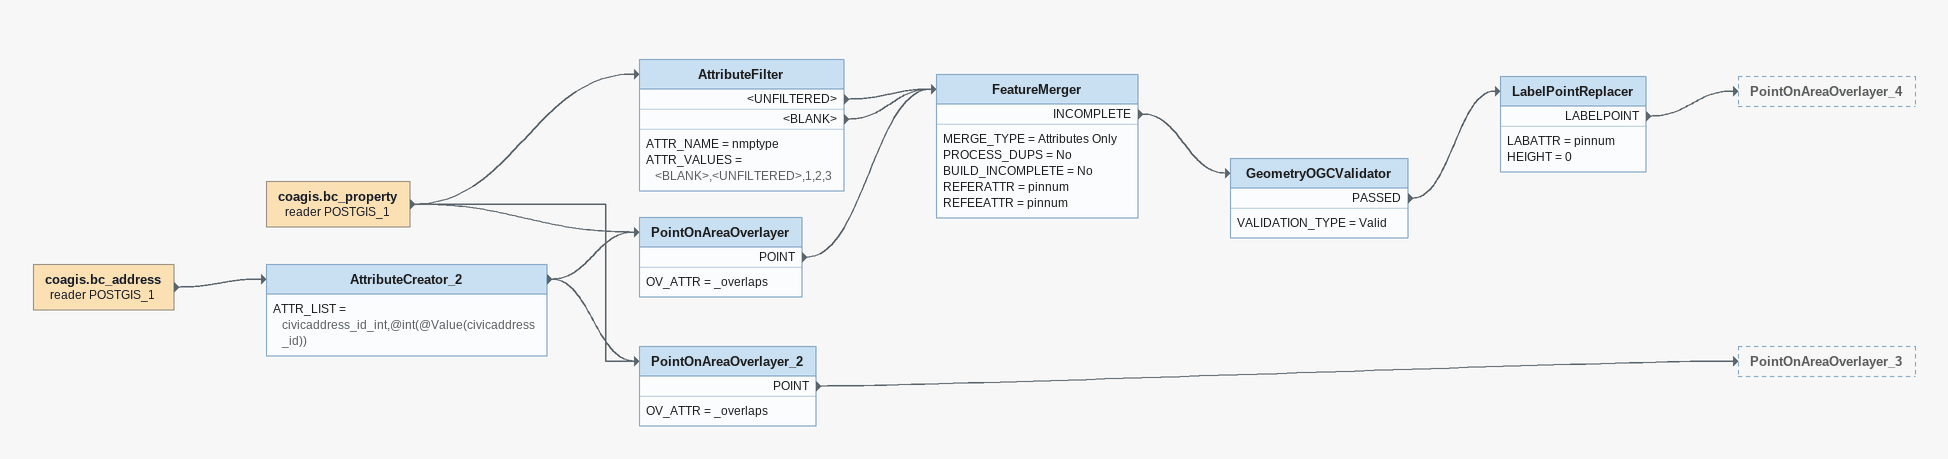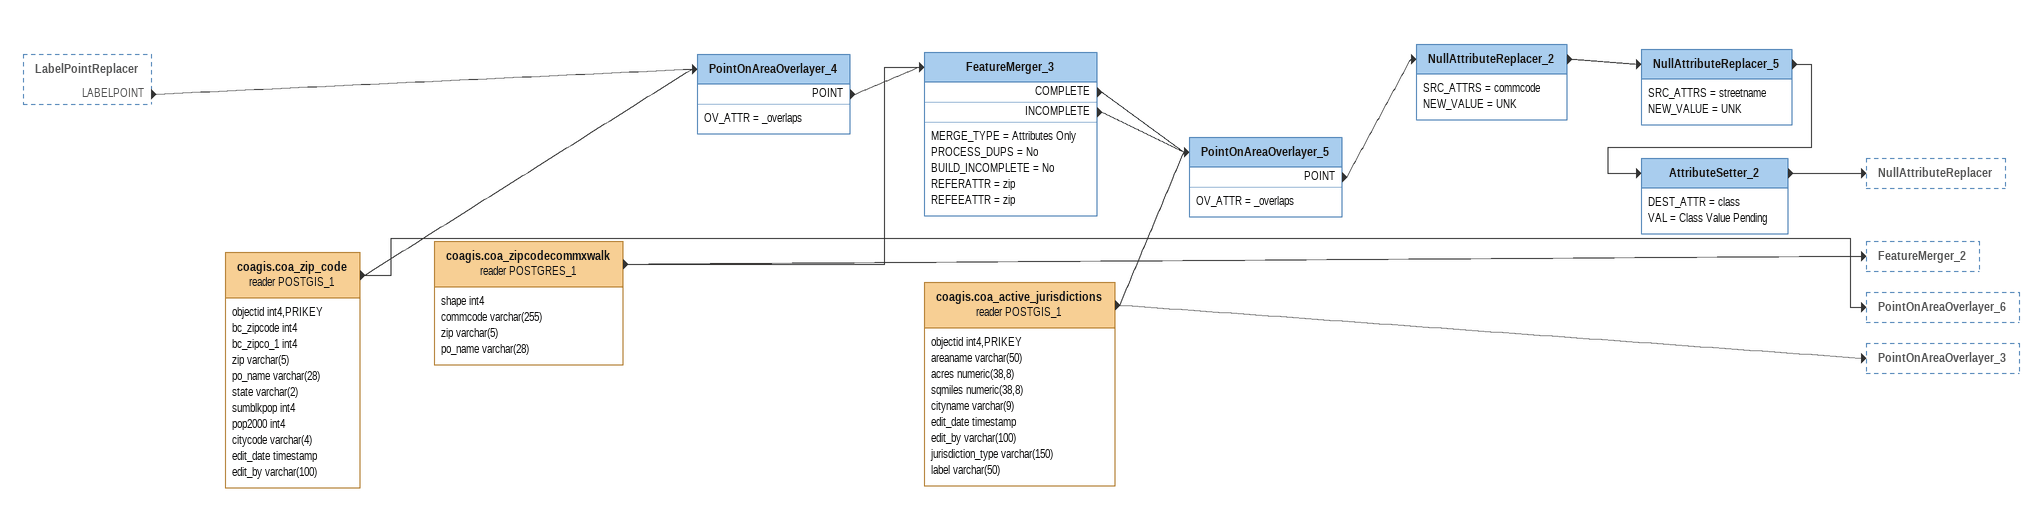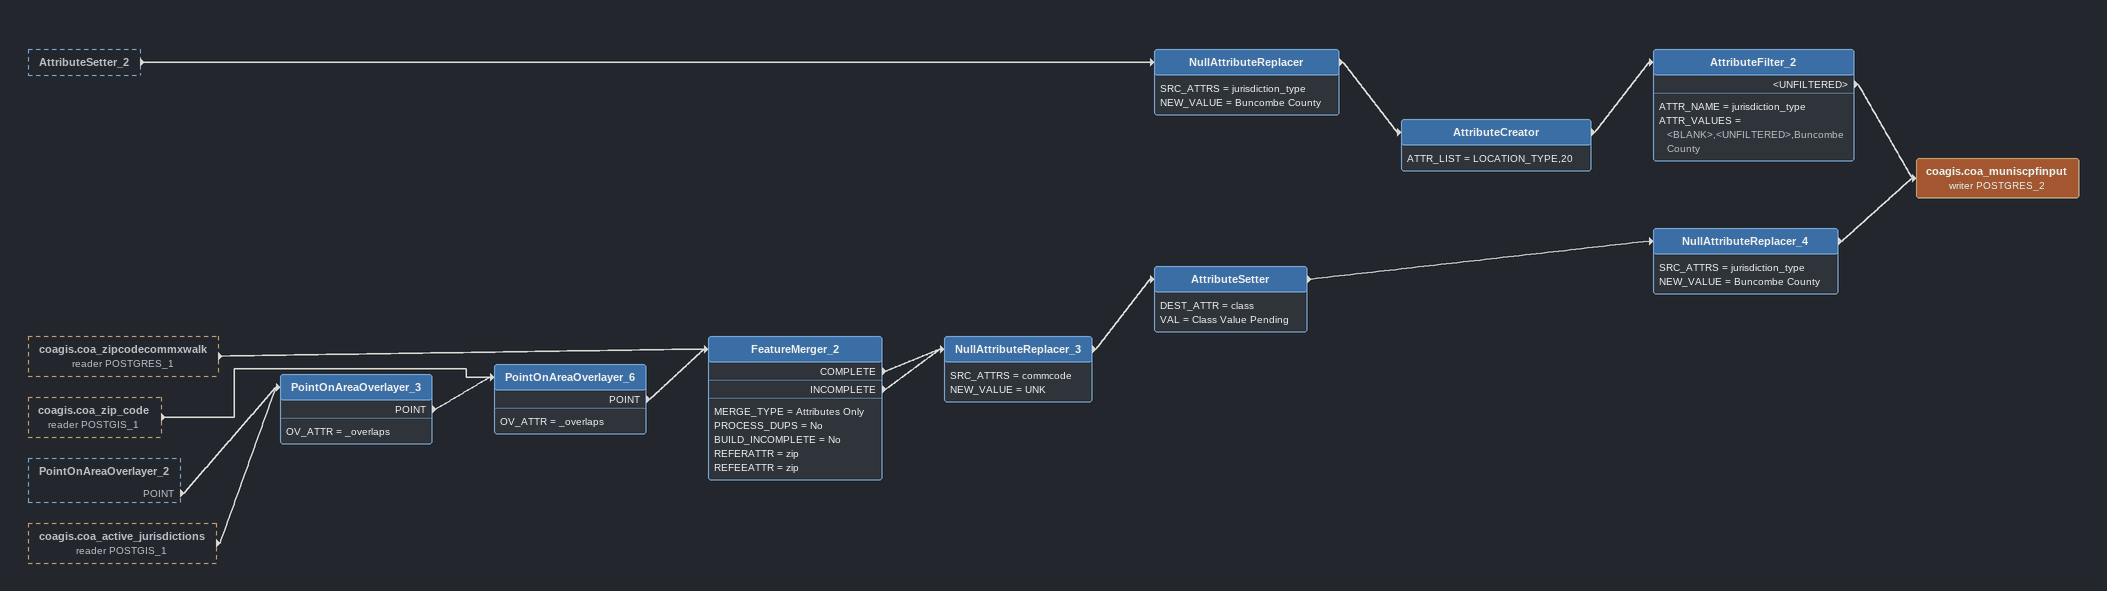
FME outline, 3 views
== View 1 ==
coagis.bc_address (reader POSTGIS_1)
    -> AttributeCreator_2
AttributeCreator_2
    ATTR_LIST = civicaddress_id_int,@int(@Value(civicaddress_id))
    -> PointOnAreaOverlayer
    -> PointOnAreaOverlayer_2
coagis.bc_property (reader POSTGIS_1)
    -> AttributeFilter
    -> PointOnAreaOverlayer
    -> PointOnAreaOverlayer_2
AttributeFilter
    ATTR_NAME = nmptype
    ATTR_VALUES = <BLANK>,<UNFILTERED>,1,2,3
    <UNFILTERED> -> FeatureMerger
    <BLANK> -> FeatureMerger
PointOnAreaOverlayer
    OV_ATTR = _overlaps
    POINT -> FeatureMerger
FeatureMerger
    MERGE_TYPE = Attributes Only
    PROCESS_DUPS = No
    BUILD_INCOMPLETE = No
    REFERATTR = pinnum
    REFEEATTR = pinnum
    INCOMPLETE -> GeometryOGCValidator
GeometryOGCValidator
    VALIDATION_TYPE = Valid
    PASSED -> LabelPointReplacer
LabelPointReplacer
    LABATTR = pinnum
    HEIGHT = 0
    LABELPOINT -> PointOnAreaOverlayer_4
PointOnAreaOverlayer_2
    OV_ATTR = _overlaps
    POINT -> PointOnAreaOverlayer_3

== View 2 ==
LabelPointReplacer [outside]
    LABELPOINT -> PointOnAreaOverlayer_4
coagis.coa_zip_code (reader POSTGIS_1)
    attributes: objectid int4,PRIKEY, bc_zipcode int4, bc_zipco_1 int4, zip varchar(5), po_name varchar(28), state varchar(2), sumblkpop int4, pop2000 int4, citycode varchar(4), edit_date timestamp, edit_by varchar(100)
    -> PointOnAreaOverlayer_4
    -> PointOnAreaOverlayer_6
PointOnAreaOverlayer_4
    OV_ATTR = _overlaps
    POINT -> FeatureMerger_3
coagis.coa_zipcodecommxwalk (reader POSTGRES_1)
    attributes: shape int4, commcode varchar(255), zip varchar(5), po_name varchar(28)
    -> FeatureMerger_3
    -> FeatureMerger_2
FeatureMerger_3
    MERGE_TYPE = Attributes Only
    PROCESS_DUPS = No
    BUILD_INCOMPLETE = No
    REFERATTR = zip
    REFEEATTR = zip
    COMPLETE -> PointOnAreaOverlayer_5
    INCOMPLETE -> PointOnAreaOverlayer_5
coagis.coa_active_jurisdictions (reader POSTGIS_1)
    attributes: objectid int4,PRIKEY, areaname varchar(50), acres numeric(38,8), sqmiles numeric(38,8), cityname varchar(9), edit_date timestamp, edit_by varchar(100), jurisdiction_type varchar(150), label varchar(50)
    -> PointOnAreaOverlayer_3
    -> PointOnAreaOverlayer_5
PointOnAreaOverlayer_5
    OV_ATTR = _overlaps
    POINT -> NullAttributeReplacer_2
NullAttributeReplacer_2
    SRC_ATTRS = commcode
    NEW_VALUE = UNK
    -> NullAttributeReplacer_5
NullAttributeReplacer_5
    SRC_ATTRS = streetname
    NEW_VALUE = UNK
    -> AttributeSetter_2
AttributeSetter_2
    DEST_ATTR = class
    VAL = Class Value Pending
    -> NullAttributeReplacer

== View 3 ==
AttributeSetter_2 [outside]
    -> NullAttributeReplacer
coagis.coa_zipcodecommxwalk (reader POSTGRES_1) [outside]
    -> FeatureMerger_2
coagis.coa_zip_code (reader POSTGIS_1) [outside]
    -> PointOnAreaOverlayer_6
PointOnAreaOverlayer_2 [outside]
    POINT -> PointOnAreaOverlayer_3
coagis.coa_active_jurisdictions (reader POSTGIS_1) [outside]
    -> PointOnAreaOverlayer_3
NullAttributeReplacer
    SRC_ATTRS = jurisdiction_type
    NEW_VALUE = Buncombe County
    -> AttributeCreator
AttributeCreator
    ATTR_LIST = LOCATION_TYPE,20
    -> AttributeFilter_2
AttributeFilter_2
    ATTR_NAME = jurisdiction_type
    ATTR_VALUES = <BLANK>,<UNFILTERED>,Buncombe County
    <UNFILTERED> -> coagis.coa_muniscpfinput (writer POSTGRES_2)
PointOnAreaOverlayer_3
    OV_ATTR = _overlaps
    POINT -> PointOnAreaOverlayer_6
PointOnAreaOverlayer_6
    OV_ATTR = _overlaps
    POINT -> FeatureMerger_2
FeatureMerger_2
    MERGE_TYPE = Attributes Only
    PROCESS_DUPS = No
    BUILD_INCOMPLETE = No
    REFERATTR = zip
    REFEEATTR = zip
    COMPLETE -> NullAttributeReplacer_3
    INCOMPLETE -> NullAttributeReplacer_3
NullAttributeReplacer_3
    SRC_ATTRS = commcode
    NEW_VALUE = UNK
    -> AttributeSetter
AttributeSetter
    DEST_ATTR = class
    VAL = Class Value Pending
    -> NullAttributeReplacer_4
NullAttributeReplacer_4
    SRC_ATTRS = jurisdiction_type
    NEW_VALUE = Buncombe County
    -> coagis.coa_muniscpfinput (writer POSTGRES_2)
coagis.coa_muniscpfinput (writer POSTGRES_2)
